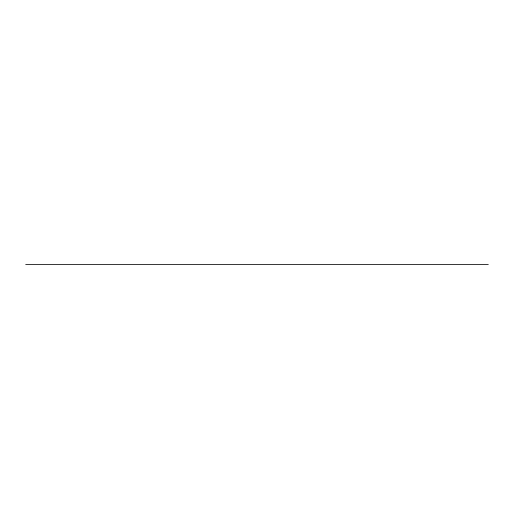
<?xml version="1.0" encoding="UTF-8"?>
<svg xmlns="http://www.w3.org/2000/svg" width="514" height="514" viewBox="0 0 514 514"><rect width="100%" height="100%" fill="white"/><g stroke="black" fill="none" stroke-linecap="round" stroke-linejoin="round"><path stroke-width="0.77" d="M25.7 264.607L488.3 264.607"/></g></svg>
